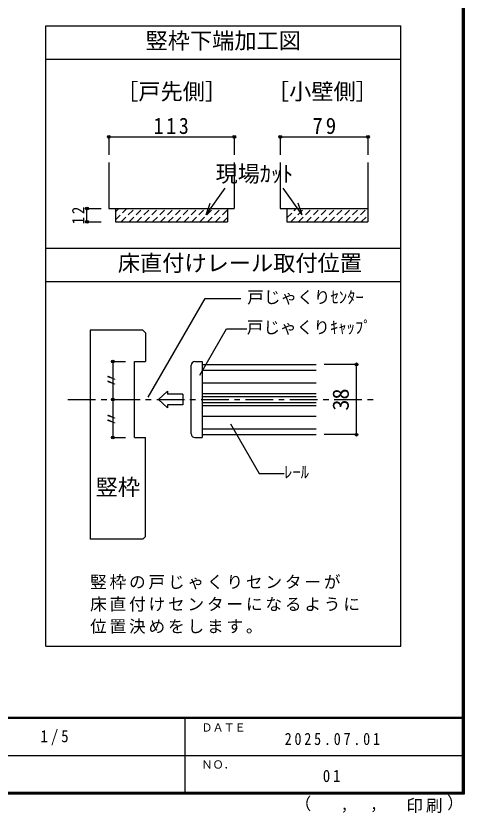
# Model space of a CAD drawing. Units: millimetres at full size, sheet at 1:5, with parts at other scales. Extents: x -973 to 977, y -718 to 696.
# Drawn here: x 573 to 977, y -718 to 0 of the extents above; entities that cross this region are included whole.
import ezdxf
from ezdxf.enums import TextEntityAlignment as Align

# ---------------------------------------------------------------- set-up
doc = ezdxf.new("R2010")
doc.units = ezdxf.units.MM
doc.header["$LTSCALE"] = 5
doc.header["$PDMODE"] = 32
doc.header["$PDSIZE"] = 2.5
doc.linetypes.add('CHAIN1', pattern=[8, 5, -1, 1, -1])
doc.linetypes.add('DASHED1', pattern=[1.8, 1.2, -0.6])
for name, color, linetype in [('0-0_補助線', 4, 'Continuous'), ('0-A_文字', 7, 'Continuous'), ('2-1_通り芯', 4, 'CHAIN1'), ('2-4_枠', 3, 'Continuous'), ('2-7_金物', 4, 'Continuous'), ('2-A_文字', 7, 'Continuous'), ('2-B_寸法', 7, 'Continuous'), ('F-1_枠', 6, 'Continuous'), ('F-A_文字', 7, 'Continuous')]:
    doc.layers.add(name, color=color, linetype=linetype)
doc.styles.add('ＭＳ ゴシック', font='')
doc.styles.get('ＭＳ ゴシック').set_extended_font_data('MS Gothic')

msp = doc.modelspace()

# ---------------------------------------------------------------- linework, layer by layer
at = {"layer": '0-0_補助線'}
for p, q in [((656.602, -108.576), (769.602, -108.576)), ((656.602, -108.576), (656.602, -124.536)), ((769.602, -108.576), (769.602, -124.536)), ((811.068, -108.576), (811.068, -124.536)), ((811.068, -108.576), (890.068, -108.576)), ((890.068, -108.576), (890.068, -124.536)), ((636.864, -173.131), (649.599, -173.131)), ((636.864, -185.131), (636.864, -173.131)), ((636.864, -185.131), (649.599, -185.131))]:
    msp.add_line(p, q, dxfattribs=at)
at = {"layer": '0-0_補助線', "color": 3}
for p, q in [((656.602, -131.444), (656.602, -173.131)), ((769.602, -131.444), (769.602, -173.131)), ((811.068, -131.444), (811.068, -173.131)), ((890.068, -131.444), (890.068, -185.131)), ((656.602, -173.131), (763.602, -173.131)), ((662.602, -173.131), (662.602, -185.131)), ((763.602, -173.131), (763.602, -185.131)), ((763.602, -173.131), (769.602, -173.131)), ((811.068, -173.131), (890.068, -173.131)), ((817.068, -173.131), (817.068, -185.131)), ((662.602, -185.131), (763.602, -185.131)), ((817.068, -185.131), (890.068, -185.131))]:
    msp.add_line(p, q, dxfattribs=at)
at = {"layer": '0-0_補助線', "color": 7}
for p, q in [((744.135, -178.611), (761.392, -154.738)), ((830.833, -178.611), (813.576, -154.738)), ((744.135, -178.611), (747.882, -168.304)), ((830.833, -178.611), (827.086, -168.304))]:
    msp.add_line(p, q, dxfattribs=at)
at = {"layer": '0-0_補助線', "linetype": 'DASHED1'}
for p, q in [((662.602, -176.121), (665.592, -173.131)), ((662.602, -183.192), (672.663, -173.131)), ((667.734, -185.131), (679.734, -173.131)), ((674.805, -185.131), (686.805, -173.131)), ((681.876, -185.131), (693.876, -173.131)), ((688.947, -185.131), (700.947, -173.131)), ((696.018, -185.131), (708.018, -173.131)), ((703.089, -185.131), (715.089, -173.131)), ((710.16, -185.131), (722.16, -173.131)), ((717.231, -185.131), (729.231, -173.131)), ((724.302, -185.131), (736.302, -173.131)), ((731.374, -185.131), (743.374, -173.131)), ((738.445, -185.131), (750.445, -173.131)), ((745.516, -185.131), (757.516, -173.131)), ((752.587, -185.131), (763.602, -174.116)), ((817.068, -181.405), (825.342, -173.131)), ((820.413, -185.131), (832.413, -173.131)), ((827.484, -185.131), (839.484, -173.131)), ((834.555, -185.131), (846.555, -173.131)), ((841.626, -185.131), (853.626, -173.131)), ((848.697, -185.131), (860.697, -173.131)), ((855.768, -185.131), (867.768, -173.131)), ((862.839, -185.131), (874.839, -173.131)), ((869.91, -185.131), (881.91, -173.131)), ((876.981, -185.131), (888.981, -173.131)), ((884.052, -185.131), (890.068, -179.116)), ((759.658, -185.131), (763.602, -181.187))]:
    msp.add_line(p, q, dxfattribs=at)
at = {"layer": '0-0_補助線', "color": 7}
for p in [(656.602, -108.576), (769.602, -108.576), (811.068, -108.576), (890.068, -108.576), (636.864, -173.131), (636.864, -185.131)]:
    msp.add_point(p, dxfattribs=at)
at = {"layer": '0-A_文字', "color": 3}
for p, q in [((599.667, -567.5), (599.667, -8.5)), ((599.667, -8.5), (919.667, -8.5)), ((919.667, -567.5), (919.667, -8.5)), ((599.667, -38.5), (919.667, -38.5)), ((599.667, -208.912), (919.667, -208.912)), ((599.667, -238.912), (919.667, -238.912)), ((599.667, -567.5), (919.667, -567.5))]:
    msp.add_line(p, q, dxfattribs=at)
at = {"layer": '2-1_通り芯'}
msp.add_line((619.667, -345.17), (899.667, -345.17), dxfattribs=at)
at = {"layer": '2-4_枠'}
for p, q in [((639.667, -282.67), (639.667, -471.003)), ((687.31, -282.67), (639.667, -282.67)), ((689.667, -285.027), (687.31, -282.67)), ((689.667, -285.027), (689.667, -311.003)), ((679.667, -311.003), (689.667, -311.003)), ((679.667, -379.336), (679.667, -311.003)), ((679.667, -379.336), (689.667, -379.336)), ((689.667, -468.646), (689.667, -379.336)), ((687.31, -471.003), (639.667, -471.003)), ((687.31, -471.003), (689.667, -468.646))]:
    msp.add_line(p, q, dxfattribs=at)
at = {"layer": '2-4_枠', "color": 4}
for p, q in [((730.767, -376.003), (730.767, -314.336)), ((734.101, -311.003), (740.767, -311.003)), ((740.767, -311.003), (740.767, -379.336)), ((734.101, -379.336), (740.767, -379.336))]:
    msp.add_line(p, q, dxfattribs=at)
for centre, start, end in [((734.101, -314.336), 90, 180), ((734.101, -376.003), 180, 270)]:
    msp.add_arc(centre, 3.333, start, end, dxfattribs=at)
at = {"layer": '2-7_金物', "color": 7}
for p, q in [((740.767, -313.503), (740.767, -376.836)), ((740.767, -313.503), (843.532, -313.503)), ((740.767, -342.503), (843.532, -342.503)), ((740.767, -347.836), (843.532, -347.836)), ((740.767, -376.836), (843.532, -376.836))]:
    msp.add_line(p, q, dxfattribs=at)
at = {"layer": '2-7_金物'}
for p, q in [((740.767, -318.722), (843.532, -318.722)), ((740.767, -330.17), (843.532, -330.17)), ((701.253, -345.17), (709.535, -337.577)), ((709.535, -337.577), (709.535, -340.338)), ((723.11, -340.338), (709.535, -340.338)), ((723.11, -340.338), (723.11, -350.001)), ((740.767, -339.789), (843.532, -339.789)), ((701.253, -345.17), (709.535, -352.762)), ((709.535, -350.001), (709.535, -352.762)), ((723.11, -350.001), (709.535, -350.001)), ((740.767, -350.551), (843.532, -350.551)), ((740.767, -360.17), (843.532, -360.17)), ((740.767, -371.617), (843.532, -371.617))]:
    msp.add_line(p, q, dxfattribs=at)
at = {"layer": '2-A_文字'}
for p, q in [((691.968, -343.035), (743.216, -254.269)), ((743.216, -254.269), (775.562, -254.269)), ((738.585, -323.147), (762.67, -281.429)), ((762.67, -281.429), (780.803, -281.429)), ((766.263, -366.941), (792.17, -411.814)), ((792.17, -411.814), (814.405, -411.814))]:
    msp.add_line(p, q, dxfattribs=at)
at = {"layer": '2-B_寸法', "color": 4}
for p, q in [((660.224, -311.003), (660.224, -379.336)), ((660.224, -311.003), (671.612, -311.003)), ((879.667, -313.503), (850.602, -313.503)), ((879.667, -376.836), (879.667, -313.503)), ((660.224, -379.336), (671.612, -379.336)), ((879.667, -376.836), (850.602, -376.836))]:
    msp.add_line(p, q, dxfattribs=at)
at = {"layer": '2-B_寸法'}
for p in [(660.224, -311.003), (879.667, -313.503), (660.224, -345.17), (660.224, -379.336), (879.667, -376.836)]:
    msp.add_point(p, dxfattribs=at)
at = {"layer": 'F-1_枠'}
for p, q in [((974.986, 695.833), (974.986, -700.833)), ((975.82, 695.833), (975.82, -700.833)), ((976.653, 695.833), (976.653, -700.833)), ((976.653, -631.667), (-973.347, -631.667)), ((976.653, -632.5), (-973.347, -632.5)), ((724.986, -632.5), (724.986, -699.167)), ((1.653, -665.833), (974.986, -665.834)), ((976.653, -699.167), (-973.347, -699.167)), ((976.653, -700), (-973.347, -700)), ((976.653, -700.833), (-973.347, -700.833))]:
    msp.add_line(p, q, dxfattribs=at)

# ---------------------------------------------------------------- texts
at = {"layer": '0-0_補助線', "color": 7, "style": 'ＭＳ ゴシック'}
for s, p in [('［戸先側］', (663.149, -79.368)), ('［小壁側］', (799.044, -79.368)), ('現場ｶｯﾄ', (752.694, -153.462))]:
    msp.add_text(s, height=14.66, dxfattribs=at).set_placement(p, align=Align.BOTTOM_LEFT)
at = {"layer": '0-0_補助線', "color": 7, "char_height": 14.66, "attachment_point": 7, "style": 'ＭＳ ゴシック'}
for s, insert in [('\\T1.27;\\W0.9;113', (696.852, -106.076)), ('\\T1.27;\\W0.95;79', (839.943, -106.076))]:
    msp.add_mtext(s, dxfattribs=dict(at, insert=insert))
at = {"layer": '0-0_補助線', "color": 7, "insert": (634.364, -187.256), "char_height": 11, "attachment_point": 7, "rotation": 90, "style": 'ＭＳ ゴシック'}
msp.add_mtext('\\T1.36;\\W0.9;12', dxfattribs=at)
at = {"layer": '0-A_文字', "style": 'ＭＳ ゴシック'}
for s, p in [('竪枠下端加工図', (689.667, -33.5)), ('床直付けレール取付位置', (664.667, -233.912))]:
    msp.add_text(s, height=14.66, dxfattribs=at).set_placement(p, align=Align.BOTTOM_LEFT)
at = {"layer": '2-A_文字', "style": 'ＭＳ ゴシック'}
for s, height, p in [('戸じゃくりｾﾝﾀｰ', 11, (781.263, -261.769)), ('戸じゃくりｷｬｯﾌﾟ', 11, (780.803, -288.929)), ('ﾚｰﾙ', 11, (814.405, -419.314)), ('竪枠', 14.66, (644.667, -435.734))]:
    msp.add_text(s, height=height, dxfattribs=at).set_placement(p, align=Align.BOTTOM_LEFT)
at = {"layer": '2-A_文字', "char_height": 11, "attachment_point": 7, "style": 'ＭＳ ゴシック'}
for s, insert in [('\\T1.17;竪枠の戸じゃくりセンターが', (639.667, -516.308)), ('\\T1.17;床直付けセンターになるように', (639.667, -536.308)), ('\\T1.17;位置決めをします。', (639.667, -556.308))]:
    msp.add_mtext(s, dxfattribs=dict(at, insert=insert))
at = {"layer": '2-B_寸法', "style": 'ＭＳ ゴシック'}
for s, height, p in [('〃', 11, (667.724, -335.17)), ('38', 14.66, (877.167, -355.17)), ('〃', 11, (667.724, -370.17))]:
    msp.add_text(s, height=height, rotation=90, dxfattribs=at).set_placement(p, align=Align.BOTTOM_LEFT)
at = {"layer": 'F-A_文字', "style": 'ＭＳ ゴシック'}
for s, height, p in [('ＤＡＴＥ', 7.331, (739.986, -646.667)), ('ＮＯ．', 7.331, (739.986, -680.001)), ('（', 11, (823.992, -718.052)), ('）', 11, (961.387, -717.355)), (',', 11, (865.199, -718.052)), (',', 11, (891.686, -717.588))]:
    msp.add_text(s, height=height, dxfattribs=at).set_placement(p, align=Align.BOTTOM_LEFT)
at = {"layer": 'F-A_文字', "char_height": 11, "attachment_point": 7, "style": 'ＭＳ ゴシック'}
for s, insert in [('\\T1.38;\\W0.9;1/5', (594.986, -656.667)), ('\\T1.39;\\W0.85;2025.07.01', (814.986, -656.667)), ('\\T1.36;\\W0.9;01', (849.361, -690.001)), ('\\T1.17;印刷', (924.678, -717.82))]:
    msp.add_mtext(s, dxfattribs=dict(at, insert=insert))

doc.saveas('drawing.dxf')
